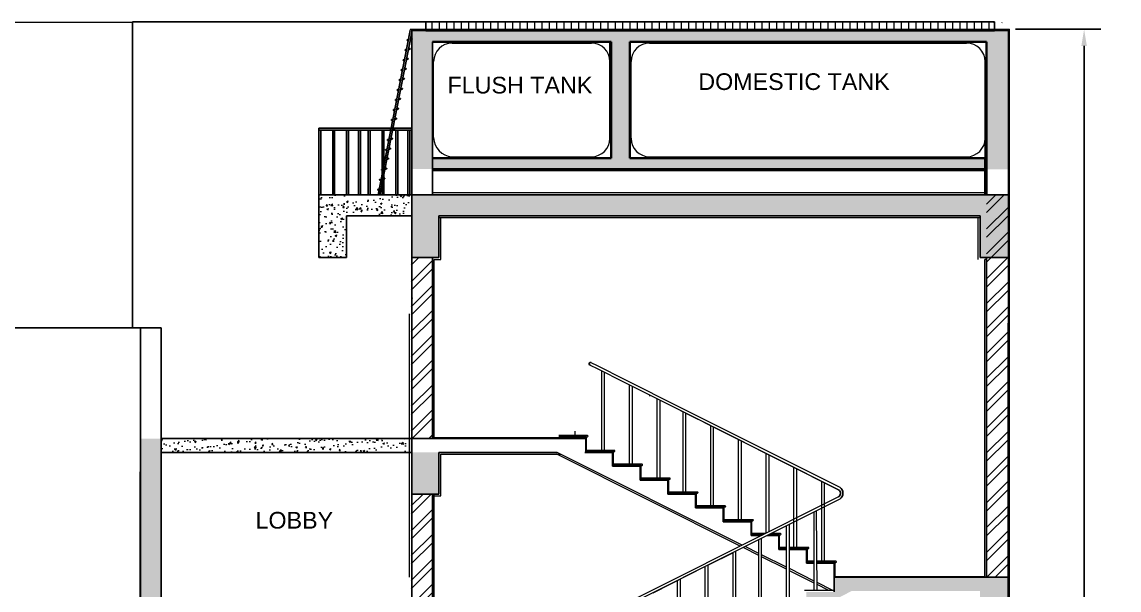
# Model space of a CAD drawing. Header units: metres. Extents: x 29392 to 32022, y 3934 to 33962.
# Drawn here: x 29748.67 to 29760.56, y 4096.76 to 4102.91 of the extents above; entities that cross this region are included whole.
import ezdxf

# ---------------------------------------------------------------- set-up
doc = ezdxf.new("R2010")
doc.units = ezdxf.units.M
doc.linetypes.add('HIDDEN2', pattern=[4.7625, 3.175, -1.5875])
for name, color, linetype, lineweight in [('HATCH', 250, 'Continuous', 13), ('Layer2', 7, 'Continuous', 5), ('NAMES', 252, 'Continuous', 15), ('PLASTER', 252, 'Continuous', 15)]:
    doc.layers.add(name, color=color, linetype=linetype, lineweight=lineweight)
doc.styles.get("Standard").update_dxf_attribs({"font": 'arial.ttf'})
doc.dimstyles.get("Standard").update_dxf_attribs({"dimtxt": 0.1, "dimasz": 0.18, "dimexe": 0.18, "dimexo": 0.0625, "dimgap": 0.09, "dimtad": 0, "dimtih": 1, "dimtoh": 1, "dimdec": 1, "dimzin": 0, "dimdsep": 46, "dimtxsty": 'Standard', "dimcen": 0.09, "dimadec": 0, "dimazin": 0, "dimtfac": 1, "dimtdec": 1, "dimtofl": 0, "dimtmove": 0, "dimatfit": 3, "dimfxl": 1, "dimtolj": 1, "dimtzin": 0, "dimarcsym": 0})

# ---------------------------------------------------------------- blocks, each defined once
blk = doc.blocks.new('*D276')
at = {"color": 0, "lineweight": -2, "transparency": 16777216}
for p, q in [((29759.433, 4102.828), (29760.357, 4102.828)), ((29760.177, 4102.648), (29760.177, 4080.645)), ((29760.177, 4057.955), (29760.177, 4079.957)), ((29759.433, 4057.775), (29760.357, 4057.775))]:
    blk.add_line(p, q, dxfattribs=at)
at = {"color": 0, "transparency": 16777216}
for points in [[(29760.147, 4102.648), (29760.207, 4102.648), (29760.177, 4102.828)], [(29760.147, 4057.955), (29760.207, 4057.955), (29760.177, 4057.775)]]:
    blk.add_solid(points, dxfattribs=at)
at = {"layer": 'Defpoints', "color": 0, "transparency": 16777216}
for p in [(29759.37, 4102.828), (29760.177, 4102.828), (29759.37, 4057.775)]:
    blk.add_point(p, dxfattribs=at)
at = {"color": 0, "transparency": 16777216, "insert": (29760.177, 4080.301), "char_height": 0.5, "attachment_point": 5}
blk.add_mtext('\\A1;45', dxfattribs=at)

msp = doc.modelspace()

# ---------------------------------------------------------------- hatches: boundary and pattern name
at = {"layer": 'HATCH', "transparency": 16777216}
h = msp.add_hatch(dxfattribs=at)
h.set_pattern_fill('ANSI32', color=256, scale=0.02)
h.set_pattern_definition([(45, (28953.65283, 3813.53923), (-0.13470384, 0.13470384), []), (45, (28953.74263, 3813.53923), (-0.13470384, 0.13470384), [])])
h.paths.add_polyline_path([(29752.89, 4095.397), (29752.89, 4097.797), (29753.12, 4097.797), (29753.12, 4097.777), (29753.12, 4095.397)])
h.paths.add_polyline_path([(29752.89, 4098.397), (29752.89, 4100.357), (29753.12, 4100.357), (29753.12, 4100.777), (29753.12, 4098.397)])
h.paths.add_polyline_path([(29759.35, 4100.357), (29759.12, 4100.357), (29759.12, 4096.897), (29759.35, 4096.897)])
h.paths.add_polyline_path([(29759.35, 4102.897), (29759.206, 4102.907), (29759.12, 4102.907), (29759.12, 4102.897)])
h.paths.add_polyline_path([(29759.12, 4100.357), (29759.35, 4100.357), (29759.35, 4101.037), (29759.12, 4101.037)])
h = msp.add_hatch(dxfattribs=at)
h.set_pattern_fill('ANSI31', color=256, scale=0.025, angle=45)
h.set_pattern_definition([(90, (28953.65283, 3805.75449), (-0.079375, 7e-18), [])])
h.paths.add_polyline_path([(29753.065, 4102.828), (29753.065, 4102.907), (29759.195, 4102.907), (29759.195, 4102.828)])
h = msp.add_hatch(dxfattribs=at)
h.set_pattern_fill('AR-CONC', color=256, scale=0.001)
h.set_pattern_definition([(50, (28953.65283, 3805.75449), (0.18218467, -0.015939086), [0.01905, -0.20955]), (355, (28953.65283, 3805.75449), (-0.03524342, 0.191056845), [0.01524, -0.167640584]), (100.451445, (28953.66801, 3805.75316), (0.146941247, 0.175117752), [0.01619001, -0.178090245]), (46.1842, (28953.65283, 3805.8053), (0.27107904, -0.04204233), [0.028575, -0.314325]), (96.635558, (28953.67542, 3805.80179), (0.23740413, 0.247426125), [0.02428502, -0.26713561]), (351.18415, (28953.65283, 3805.8053), (0.23740413, 0.24742612), [0.02285997, -0.25145973]), (21, (28953.67823, 3805.79259), (0.15161439, -0.102265198), [0.01905, -0.20955]), (326, (28953.67823, 3805.79259), (0.06180203, 0.184187966), [0.01524, -0.16764]), (71.451445, (28953.69087, 3805.78407), (0.21341642, 0.08192277), [0.01619001, -0.178089938]), (37.5, (28953.65283, 3805.75449), (0.0030886033, 0.084555039), [0, -0.165608, 0, -0.17018, 0, -0.168275]), (7.5, (28953.65283, 3805.75449), (0.0668196625, 0.100180575), [0, -0.097028, 0, -0.161798, 0, -0.064135]), (327.5, (28953.59619, 3805.75449), (0.135590595, -0.005728744), [0, -0.0635, 0, -0.19812, 0, -0.26289]), (317.5, (28953.57079, 3805.75449), (0.148129181, 0.025426491), [0, -0.08255, 0, -0.131572, 0, -0.18669])])
h.paths.add_polyline_path([(29759.35, 4101.312), (29759.12, 4101.312), (29759.12, 4101.313), (29753.12, 4101.313), (29753.12, 4101.316), (29752.89, 4101.316), (29752.89, 4102.813), (29753.048, 4102.813), (29759.206, 4102.813), (29759.35, 4102.813)])
h.paths.add_polyline_path([(29759.12, 4101.433), (29759.12, 4102.693), (29755.257, 4102.693), (29755.257, 4101.433)], flags=16)
edge = h.paths.add_edge_path(flags=0)
edge.add_line((29755.472, 4101.448), (29758.905, 4101.448))
edge.add_arc((29758.905, 4101.648), 0.2, 270, 360)
edge.add_line((29759.105, 4101.648), (29759.105, 4102.478))
edge.add_arc((29758.905, 4102.478), 0.2, 360, 450)
edge.add_line((29758.905, 4102.678), (29755.472, 4102.678))
edge.add_arc((29755.472, 4102.478), 0.2, 450, 540)
edge.add_line((29755.272, 4102.478), (29755.272, 4101.648))
edge.add_arc((29755.472, 4101.648), 0.2, 540, 630)
h.paths.add_polyline_path([(29755.057, 4101.433), (29755.057, 4102.693), (29753.12, 4102.693), (29753.12, 4101.433)], flags=16)
edge = h.paths.add_edge_path(flags=0)
edge.add_line((29753.331, 4101.448), (29754.842, 4101.448))
edge.add_arc((29754.842, 4101.648), 0.2, 270, 360)
edge.add_line((29755.042, 4101.648), (29755.042, 4102.478))
edge.add_arc((29754.842, 4102.478), 0.2, 360, 450)
edge.add_line((29754.842, 4102.678), (29753.333, 4102.678))
edge.add_arc((29753.333, 4102.478), 0.2, 450, 540)
edge.add_line((29753.133, 4102.478), (29753.133, 4101.665))
edge.add_arc((29753.346, 4101.66), 0.213, 538.5678, 625.974)
h.paths.add_polyline_path([(29754.758, 4102.113), (29753.284, 4102.113), (29753.284, 4102.361), (29754.758, 4102.361)], flags=0)
h.paths.add_polyline_path([(29756.212, 4102.375), (29758.133, 4102.375), (29758.133, 4102.127), (29756.212, 4102.127)], flags=0)
h = msp.add_hatch(dxfattribs=at)
h.set_pattern_fill('AR-CONC', color=256, scale=0.001)
h.set_pattern_definition([(50, (28953.65283, 3806.27923), (0.18218467, -0.015939086), [0.01905, -0.20955]), (355, (28953.65283, 3806.27923), (-0.03524342, 0.191056845), [0.01524, -0.167640584]), (100.451445, (28953.66801, 3806.2779), (0.146941247, 0.175117752), [0.01619001, -0.178090245]), (46.1842, (28953.65283, 3806.33003), (0.27107904, -0.04204233), [0.028575, -0.314325]), (96.635558, (28953.67542, 3806.32652), (0.23740413, 0.247426125), [0.02428502, -0.26713561]), (351.18415, (28953.65283, 3806.33003), (0.23740413, 0.24742612), [0.02285997, -0.25145973]), (21, (28953.67823, 3806.31733), (0.15161439, -0.102265198), [0.01905, -0.20955]), (326, (28953.67823, 3806.31733), (0.06180203, 0.184187966), [0.01524, -0.16764]), (71.451445, (28953.69087, 3806.3088), (0.21341642, 0.08192277), [0.01619001, -0.178089938]), (37.5, (28953.65283, 3806.27923), (0.0030886033, 0.084555039), [0, -0.165608, 0, -0.17018, 0, -0.168275]), (7.5, (28953.65283, 3806.27923), (0.0668196625, 0.100180575), [0, -0.097028, 0, -0.161798, 0, -0.064135]), (327.5, (28953.59619, 3806.27923), (0.135590595, -0.005728744), [0, -0.0635, 0, -0.19812, 0, -0.26289]), (317.5, (28953.57079, 3806.27923), (0.148129181, 0.025426491), [0, -0.08255, 0, -0.131572, 0, -0.18669])])
h.paths.add_polyline_path([(29751.89, 4101.037), (29752.87, 4101.037), (29752.87, 4100.807), (29752.19, 4100.807), (29752.19, 4100.357), (29751.89, 4100.357)])
h = msp.add_hatch(dxfattribs=at)
h.set_pattern_fill('AR-CONC', color=256, scale=0.001)
h.set_pattern_definition([(50, (28953.65283, 3806.04923), (0.18218467, -0.015939086), [0.01905, -0.20955]), (355, (28953.65283, 3806.04923), (-0.03524342, 0.191056845), [0.01524, -0.167640584]), (100.451445, (28953.66801, 3806.0479), (0.146941247, 0.175117752), [0.01619001, -0.178090245]), (46.1842, (28953.65283, 3806.10003), (0.27107904, -0.04204233), [0.028575, -0.314325]), (96.635558, (28953.67542, 3806.09652), (0.23740413, 0.247426125), [0.02428502, -0.26713561]), (351.18415, (28953.65283, 3806.10003), (0.23740413, 0.24742612), [0.02285997, -0.25145973]), (21, (28953.67823, 3806.08733), (0.15161439, -0.102265198), [0.01905, -0.20955]), (326, (28953.67823, 3806.08733), (0.06180203, 0.184187966), [0.01524, -0.16764]), (71.451445, (28953.69087, 3806.0788), (0.21341642, 0.08192277), [0.01619001, -0.178089938]), (37.5, (28953.65283, 3806.04923), (0.0030886033, 0.084555039), [0, -0.165608, 0, -0.17018, 0, -0.168275]), (7.5, (28953.65283, 3806.04923), (0.0668196625, 0.100180575), [0, -0.097028, 0, -0.161798, 0, -0.064135]), (327.5, (28953.59619, 3806.04923), (0.135590595, -0.005728744), [0, -0.0635, 0, -0.19812, 0, -0.26289]), (317.5, (28953.57079, 3806.04923), (0.148129181, 0.025426491), [0, -0.08255, 0, -0.131572, 0, -0.18669])])
h.paths.add_polyline_path([(29759.05, 4100.807), (29753.19, 4100.807), (29753.19, 4100.357), (29752.89, 4100.357), (29752.89, 4101.037), (29759.35, 4101.037), (29759.35, 4100.357), (29759.05, 4100.357)])
h.paths.add_polyline_path([(29752.88, 4098.257), (29752.88, 4098.407), (29752.89, 4098.407), (29752.89, 4098.257)])
h = msp.add_hatch(dxfattribs=at)
h.set_pattern_fill('AR-CONC', color=256, scale=0.001)
h.set_pattern_definition([(50, (27799.91952, 3402.4453), (0.182184669, -0.015939086), [0.01905, -0.20955]), (355, (27799.91952, 3402.4453), (-0.035243421, 0.191056845), [0.01524, -0.167640584]), (100.451445, (27799.9347, 3402.44397), (0.146941247, 0.175117752), [0.016190009, -0.178090245]), (46.1842, (27799.91952, 3402.4961), (0.27107904, -0.042042328), [0.028575, -0.314325]), (96.635558, (27799.9421, 3402.4926), (0.237404134, 0.247426125), [0.024285023, -0.26713561]), (351.184151, (27799.91952, 3402.4961), (0.237404134, 0.247426125), [0.022859967, -0.251459732]), (21, (27799.94492, 3402.4834), (0.151614391, -0.102265198), [0.01905, -0.20955]), (326, (27799.94492, 3402.4834), (0.061802028, 0.184187966), [0.01524, -0.16764]), (71.451445, (27799.95755, 3402.47488), (0.21341642, 0.081922769), [0.016190009, -0.178089938]), (37.5, (27799.919516, 3402.4453), (0.0030886033, 0.0845550389), [0, -0.165608, 0, -0.17018, 0, -0.168275]), (7.5, (27799.91952, 3402.4453), (0.0668196625, 0.100180575), [0, -0.097028, 0, -0.161798, 0, -0.064135]), (327.5, (27799.862874, 3402.4453), (0.1355905952, -0.005728744), [0, -0.0635, 0, -0.19812, 0, -0.26289]), (317.5, (27799.83747, 3402.4453), (0.1481291814, 0.025426491), [0, -0.08255, 0, -0.131572, 0, -0.18669])])
h.paths.add_polyline_path([(29749.951, 4058.675), (29750.181, 4058.675), (29750.181, 4055.683), (29750.185, 4055.631), (29750.18, 4055.973), (29750.18, 4055.931), (29750.19, 4055.772), (29750.19, 4055.879), (29750.19, 4098.397), (29750.19, 4098.397), (29749.958, 4098.397)])
h = msp.add_hatch(dxfattribs=at)
h.set_pattern_fill('AR-CONC', color=256, scale=0.001)
h.set_pattern_definition([(50, (27799.91952, 3378.4453), (0.182184669, -0.015939086), [0.01905, -0.20955]), (355, (27799.91952, 3378.4453), (-0.035243421, 0.191056845), [0.01524, -0.167640584]), (100.451445, (27799.9347, 3378.44397), (0.146941247, 0.175117752), [0.016190009, -0.178090245]), (46.1842, (27799.91952, 3378.4961), (0.27107904, -0.042042328), [0.028575, -0.314325]), (96.635558, (27799.9421, 3378.4926), (0.237404134, 0.247426125), [0.024285023, -0.26713561]), (351.184151, (27799.91952, 3378.4961), (0.237404134, 0.247426125), [0.022859967, -0.251459732]), (21, (27799.94492, 3378.4834), (0.151614391, -0.102265198), [0.01905, -0.20955]), (326, (27799.94492, 3378.4834), (0.061802028, 0.184187966), [0.01524, -0.16764]), (71.451445, (27799.95755, 3378.47488), (0.21341642, 0.081922769), [0.016190009, -0.178089938]), (37.5, (27799.919516, 3378.4453), (0.0030886033, 0.0845550389), [0, -0.165608, 0, -0.17018, 0, -0.168275]), (7.5, (27799.91952, 3378.4453), (0.0668196625, 0.100180575), [0, -0.097028, 0, -0.161798, 0, -0.064135]), (327.5, (27799.862874, 3378.4453), (0.1355905952, -0.005728744), [0, -0.0635, 0, -0.19812, 0, -0.26289]), (317.5, (27799.83747, 3378.4453), (0.1481291814, 0.025426491), [0, -0.08255, 0, -0.131572, 0, -0.18669])])
h.paths.add_polyline_path([(29750.19, 4098.397), (29752.88, 4098.397), (29752.88, 4098.247), (29750.19, 4098.247)])
h = msp.add_hatch(dxfattribs=at)
h.set_pattern_fill('AR-CONC', color=256, scale=0.001)
h.set_pattern_definition([(50, (28953.65283, 3825.53923), (0.18218467, -0.015939086), [0.01905, -0.20955]), (355, (28953.65283, 3825.53923), (-0.03524342, 0.191056845), [0.01524, -0.167640584]), (100.451445, (28953.66801, 3825.5379), (0.146941247, 0.175117752), [0.01619001, -0.178090245]), (46.1842, (28953.65283, 3825.59003), (0.27107904, -0.04204233), [0.028575, -0.314325]), (96.635558, (28953.67542, 3825.58652), (0.23740413, 0.247426125), [0.02428502, -0.26713561]), (351.18415, (28953.65283, 3825.59003), (0.23740413, 0.24742612), [0.02285997, -0.25145973]), (21, (28953.67823, 3825.57733), (0.15161439, -0.102265198), [0.01905, -0.20955]), (326, (28953.67823, 3825.57733), (0.06180203, 0.184187966), [0.01524, -0.16764]), (71.451445, (28953.69087, 3825.5688), (0.21341642, 0.08192277), [0.01619001, -0.178089938]), (37.5, (28953.65283, 3825.53923), (0.0030886033, 0.084555039), [0, -0.165608, 0, -0.17018, 0, -0.168275]), (7.5, (28953.65283, 3825.53923), (0.0668196625, 0.100180575), [0, -0.097028, 0, -0.161798, 0, -0.064135]), (327.5, (28953.59619, 3825.53923), (0.135590595, -0.005728744), [0, -0.0635, 0, -0.19812, 0, -0.26289]), (317.5, (28953.57079, 3825.53923), (0.148129181, 0.025426491), [0, -0.08255, 0, -0.131572, 0, -0.18669])])
h.paths.add_polyline_path([(29759.05, 4096.747), (29757.659, 4096.747), (29754.77, 4095.247), (29753.19, 4095.247), (29753.19, 4094.797), (29752.89, 4094.797), (29752.89, 4095.397), (29754.77, 4095.397), (29754.77, 4095.537), (29755.07, 4095.537), (29755.07, 4095.687), (29755.37, 4095.687), (29755.37, 4095.837), (29755.67, 4095.837), (29755.67, 4095.945), (29755.67, 4095.987), (29755.97, 4095.987), (29755.97, 4096.137), (29756.27, 4096.137), (29756.27, 4096.287), (29756.57, 4096.287), (29756.57, 4096.437), (29756.87, 4096.437), (29756.87, 4096.587), (29757.17, 4096.587), (29757.17, 4096.737), (29757.47, 4096.737), (29757.47, 4096.897), (29757.48, 4096.897), (29759.35, 4096.897), (29759.35, 4096.297), (29759.05, 4096.297)])
h.paths.add_polyline_path([(29753.19, 4098.247), (29752.9, 4098.247), (29752.896, 4098.247), (29752.896, 4098.397), (29752.89, 4098.397), (29752.89, 4097.797), (29753.19, 4097.797)])

# ---------------------------------------------------------------- linework, layer by layer
at = {"transparency": 16777216}
for p, q in [((29753.048, 4102.907), (29749.871, 4102.907)), ((29749.871, 4102.907), (29749.871, 4099.595)), ((29759.206, 4102.907), (29753.048, 4102.907)), ((29753.048, 4102.907), (29753.048, 4102.813)), ((29759.206, 4102.907), (29759.206, 4102.813)), ((29752.88, 4102.813), (29752.532, 4101.037)), ((29752.9, 4102.813), (29752.552, 4101.037)), ((29752.861, 4102.719), (29752.848, 4102.715)), ((29752.88, 4102.815), (29752.872, 4102.813)), ((29752.897, 4102.719), (29752.881, 4102.714)), ((29752.894, 4102.729), (29752.883, 4102.725)), ((29752.89, 4081.447), (29752.898, 4102.828)), ((29753.048, 4102.813), (29752.9, 4102.813)), ((29759.206, 4102.813), (29759.358, 4102.813)), ((29759.35, 4081.897), (29759.358, 4102.813)), ((29752.84, 4102.611), (29752.826, 4102.607)), ((29752.837, 4102.6), (29752.829, 4102.597)), ((29752.859, 4102.707), (29752.851, 4102.705)), ((29752.876, 4102.611), (29752.859, 4102.606)), ((29752.873, 4102.621), (29752.861, 4102.617)), ((29753.12, 4101.433), (29753.12, 4102.693)), ((29752.819, 4102.503), (29752.805, 4102.499)), ((29752.816, 4102.492), (29752.808, 4102.489)), ((29752.854, 4102.503), (29752.838, 4102.498)), ((29752.852, 4102.513), (29752.84, 4102.509)), ((29752.798, 4102.395), (29752.784, 4102.391)), ((29752.795, 4102.384), (29752.787, 4102.381)), ((29752.833, 4102.395), (29752.817, 4102.39)), ((29752.83, 4102.405), (29752.819, 4102.401)), ((29752.776, 4102.287), (29752.763, 4102.283)), ((29752.774, 4102.276), (29752.766, 4102.273)), ((29752.812, 4102.287), (29752.796, 4102.282)), ((29752.809, 4102.297), (29752.798, 4102.293)), ((29752.755, 4102.179), (29752.742, 4102.175)), ((29752.753, 4102.168), (29752.745, 4102.165)), ((29752.791, 4102.179), (29752.775, 4102.174)), ((29752.788, 4102.189), (29752.777, 4102.185)), ((29752.734, 4102.071), (29752.721, 4102.067)), ((29752.732, 4102.06), (29752.724, 4102.057)), ((29752.77, 4102.071), (29752.754, 4102.066)), ((29752.767, 4102.081), (29752.756, 4102.077)), ((29752.713, 4101.963), (29752.699, 4101.959)), ((29752.71, 4101.952), (29752.702, 4101.949)), ((29752.748, 4101.963), (29752.732, 4101.958)), ((29752.746, 4101.973), (29752.734, 4101.97)), ((29752.692, 4101.855), (29752.679, 4101.851)), ((29752.69, 4101.844), (29752.682, 4101.841)), ((29752.728, 4101.855), (29752.712, 4101.85)), ((29752.725, 4101.865), (29752.714, 4101.861)), ((29753.12, 4101.037), (29753.12, 4101.837)), ((29752.67, 4101.747), (29752.657, 4101.743)), ((29752.67, 4101.747), (29752.657, 4101.743)), ((29752.682, 4101.649), (29752.671, 4101.646)), ((29752.706, 4101.748), (29752.69, 4101.743)), ((29752.706, 4101.748), (29752.69, 4101.743)), ((29752.703, 4101.757), (29752.692, 4101.754)), ((29752.703, 4101.757), (29752.692, 4101.754)), ((29752.628, 4101.531), (29752.615, 4101.527)), ((29752.649, 4101.639), (29752.636, 4101.635)), ((29752.647, 4101.628), (29752.639, 4101.626)), ((29752.664, 4101.532), (29752.648, 4101.527)), ((29752.661, 4101.541), (29752.65, 4101.538)), ((29752.685, 4101.64), (29752.669, 4101.635)), ((29752.607, 4101.423), (29752.593, 4101.419)), ((29752.604, 4101.412), (29752.596, 4101.41)), ((29752.626, 4101.52), (29752.618, 4101.518)), ((29752.642, 4101.424), (29752.626, 4101.419)), ((29752.64, 4101.433), (29752.628, 4101.43)), ((29752.586, 4101.315), (29752.573, 4101.311)), ((29752.584, 4101.304), (29752.576, 4101.302)), ((29752.622, 4101.316), (29752.605, 4101.311)), ((29752.619, 4101.325), (29752.608, 4101.322)), ((29752.564, 4101.207), (29752.551, 4101.203)), ((29752.562, 4101.196), (29752.554, 4101.194)), ((29752.6, 4101.208), (29752.584, 4101.203)), ((29752.597, 4101.217), (29752.586, 4101.214)), ((29752.544, 4101.099), (29752.53, 4101.095)), ((29752.542, 4101.088), (29752.533, 4101.086)), ((29752.58, 4101.1), (29752.563, 4101.095)), ((29752.577, 4101.109), (29752.565, 4101.106)), ((29752.89, 4101.037), (29751.89, 4101.037)), ((29751.89, 4101.037), (29751.89, 4100.357)), ((29759.35, 4101.037), (29752.89, 4101.037)), ((29752.19, 4100.357), (29752.19, 4100.807)), ((29752.19, 4100.807), (29752.89, 4100.807)), ((29759.05, 4100.807), (29753.19, 4100.807)), ((29753.19, 4100.357), (29753.19, 4100.807)), ((29759.05, 4100.357), (29759.05, 4100.807)), ((29751.89, 4100.357), (29752.19, 4100.357)), ((29752.89, 4100.357), (29753.19, 4100.357)), ((29753.12, 4098.397), (29753.12, 4100.357)), ((29759.35, 4100.357), (29759.05, 4100.357)), ((29759.12, 4096.897), (29759.12, 4100.357)), ((29752.9, 4099.912), (29752.9, 4099.922)), ((29743.766, 4099.596), (29750.183, 4099.595)), ((29749.957, 4099.595), (29749.95, 4057.775)), ((29749.958, 4099.595), (29749.951, 4058.675)), ((29750.183, 4099.595), (29750.181, 4057.557)), ((29752.9, 4098.397), (29750.19, 4098.397)), ((29754.77, 4098.397), (29752.89, 4098.397)), ((29754.78, 4098.407), (29754.48, 4098.407)), ((29754.78, 4098.257), (29754.78, 4098.407)), ((29752.9, 4098.247), (29750.19, 4098.247)), ((29754.471, 4098.247), (29753.19, 4098.247)), ((29753.19, 4097.797), (29753.19, 4098.247)), ((29755.07, 4098.247), (29754.77, 4098.247)), ((29755.07, 4098.097), (29755.07, 4098.247)), ((29755.37, 4098.097), (29755.07, 4098.097)), ((29755.37, 4097.947), (29755.37, 4098.097)), ((29755.67, 4097.947), (29755.37, 4097.947)), ((29755.67, 4097.797), (29755.67, 4097.947)), ((29752.89, 4097.797), (29753.19, 4097.797)), ((29753.12, 4095.397), (29753.12, 4097.797)), ((29755.97, 4097.797), (29755.67, 4097.797)), ((29755.97, 4097.647), (29755.97, 4097.797)), ((29756.27, 4097.647), (29755.97, 4097.647)), ((29756.27, 4097.497), (29756.27, 4097.647)), ((29756.57, 4097.497), (29756.27, 4097.497)), ((29756.57, 4097.347), (29756.57, 4097.497)), ((29756.678, 4097.347), (29756.57, 4097.347)), ((29756.87, 4097.347), (29756.745, 4097.347)), ((29756.87, 4097.197), (29756.87, 4097.347)), ((29756.955, 4097.197), (29756.87, 4097.197)), ((29757.17, 4097.197), (29756.985, 4097.197)), ((29757.17, 4097.047), (29757.17, 4097.197)), ((29757.255, 4097.047), (29757.17, 4097.047)), ((29757.47, 4097.047), (29757.283, 4097.047)), ((29757.47, 4096.897), (29757.47, 4097.047)), ((29757.47, 4096.897), (29759.35, 4096.897)), ((29757.47, 4096.737), (29757.47, 4096.897))]:
    msp.add_line(p, q, dxfattribs=at)
at = {"color": 251, "linetype": 'Continuous', "lineweight": 20, "ltscale": 5, "transparency": 16777216}
for p, q in [((29753.048, 4102.813), (29759.206, 4102.813)), ((29755.042, 4101.648), (29755.042, 4102.693)), ((29755.057, 4101.433), (29755.057, 4102.693)), ((29755.257, 4101.433), (29755.257, 4102.693)), ((29759.12, 4102.693), (29755.257, 4102.693)), ((29753.133, 4101.655), (29753.133, 4102.478)), ((29755.272, 4101.648), (29755.272, 4102.478)), ((29759.105, 4101.648), (29759.105, 4102.478)), ((29759.12, 4101.167), (29759.12, 4101.837)), ((29759.12, 4101.433), (29759.12, 4101.458))]:
    msp.add_line(p, q, dxfattribs=at)
at = {"linetype": 'ByBlock', "lineweight": 35, "transparency": 16777216}
for p, q in [((29759.206, 4102.813), (29753.048, 4102.813)), ((29755.057, 4102.693), (29753.122, 4102.693)), ((29755.057, 4102.693), (29755.057, 4101.433)), ((29759.12, 4102.693), (29755.257, 4102.693)), ((29755.257, 4101.433), (29755.257, 4102.693)), ((29759.12, 4101.433), (29759.12, 4102.693)), ((29759.12, 4101.037), (29759.12, 4101.837)), ((29755.057, 4101.433), (29753.12, 4101.433)), ((29759.12, 4101.433), (29755.257, 4101.433)), ((29759.12, 4101.313), (29753.12, 4101.313))]:
    msp.add_line(p, q, dxfattribs=at)
at = {"linetype": 'Continuous', "lineweight": 20, "ltscale": 2, "transparency": 16777216}
for p, q in [((29753.135, 4102.693), (29755.057, 4102.693)), ((29753.131, 4101.433), (29755.057, 4101.433)), ((29755.257, 4101.433), (29759.12, 4101.433)), ((29753.131, 4101.313), (29759.12, 4101.313))]:
    msp.add_line(p, q, dxfattribs=at)
at = {"color": 18, "linetype": 'Continuous', "lineweight": 25, "ltscale": 50, "true_color": 0x030303, "transparency": 16777216}
for p, q in [((29752.89, 4101.757), (29751.89, 4101.757)), ((29751.89, 4101.037), (29751.89, 4101.757)), ((29751.89, 4101.737), (29752.89, 4101.737)), ((29751.911, 4101.737), (29751.911, 4101.037)), ((29752.04, 4101.037), (29752.04, 4101.737)), ((29752.061, 4101.737), (29752.061, 4101.037)), ((29752.19, 4101.037), (29752.19, 4101.737)), ((29752.211, 4101.737), (29752.211, 4101.037)), ((29752.321, 4101.037), (29752.321, 4101.737)), ((29752.321, 4101.037), (29752.321, 4101.737)), ((29752.341, 4101.737), (29752.341, 4101.037)), ((29752.341, 4101.737), (29752.341, 4101.037)), ((29752.425, 4101.037), (29752.425, 4101.737)), ((29752.445, 4101.737), (29752.445, 4101.037)), ((29752.575, 4101.037), (29752.575, 4101.737)), ((29752.595, 4101.737), (29752.595, 4101.037)), ((29752.725, 4101.037), (29752.725, 4101.737)), ((29752.745, 4101.737), (29752.745, 4101.037)), ((29752.855, 4101.037), (29752.855, 4101.737)), ((29752.855, 4101.037), (29752.855, 4101.737)), ((29752.876, 4101.737), (29752.876, 4101.037)), ((29752.876, 4101.737), (29752.876, 4101.037))]:
    msp.add_line(p, q, dxfattribs=at)
at = {"color": 18, "linetype": 'Continuous', "lineweight": 20, "ltscale": 50, "true_color": 0x000000, "transparency": 16777216}
for p, q in [((29758.203, 4101.434), (29758.203, 4101.436)), ((29758.203, 4101.433), (29758.203, 4101.434)), ((29758.438, 4101.436), (29758.438, 4101.438)), ((29758.438, 4101.434), (29758.438, 4101.436)), ((29758.438, 4101.433), (29758.438, 4101.434))]:
    msp.add_line(p, q, dxfattribs=at)
at = {"transparency": 16777216}
for centre, radius, start, end in [((29752.849, 4102.71), 0.005, 106.8322, 286.8322), ((29752.895, 4102.724), 0.005, 286.8322, 106.8322), ((29752.828, 4102.602), 0.005, 106.8322, 286.8322), ((29752.874, 4102.616), 0.005, 286.8322, 106.8322), ((29752.807, 4102.494), 0.005, 106.8322, 286.8322), ((29752.853, 4102.508), 0.005, 286.8322, 106.8322), ((29752.786, 4102.386), 0.005, 106.8322, 286.8322), ((29752.832, 4102.4), 0.005, 286.8322, 106.8322), ((29752.765, 4102.278), 0.005, 106.8322, 286.8322), ((29752.811, 4102.292), 0.005, 286.8322, 106.8322), ((29752.743, 4102.17), 0.005, 106.8322, 286.8322), ((29752.79, 4102.184), 0.005, 286.8322, 106.8322), ((29752.723, 4102.062), 0.005, 106.8322, 286.8322), ((29752.769, 4102.076), 0.005, 286.8322, 106.8322), ((29752.701, 4101.954), 0.005, 106.8322, 286.8322), ((29752.747, 4101.968), 0.005, 286.8322, 106.8322), ((29752.68, 4101.846), 0.005, 106.8322, 286.8322), ((29752.727, 4101.86), 0.005, 286.8322, 106.8322), ((29752.683, 4101.644), 0.005, 286.8322, 106.8322), ((29752.705, 4101.752), 0.005, 286.8322, 106.8322), ((29752.705, 4101.752), 0.005, 286.8322, 106.8322), ((29752.616, 4101.522), 0.005, 106.8322, 286.8322), ((29752.637, 4101.63), 0.005, 106.8322, 286.8322), ((29752.662, 4101.536), 0.005, 286.8322, 106.8322), ((29752.595, 4101.415), 0.005, 106.8322, 286.8322), ((29752.641, 4101.428), 0.005, 286.8322, 106.8322), ((29752.574, 4101.306), 0.005, 106.8322, 286.8322), ((29752.62, 4101.32), 0.005, 286.8322, 106.8322), ((29752.552, 4101.199), 0.005, 106.8322, 286.8322), ((29752.599, 4101.213), 0.005, 286.8322, 106.8322), ((29752.532, 4101.091), 0.005, 106.8322, 286.8322), ((29752.578, 4101.105), 0.005, 286.8322, 106.8322), ((29754.831, 4099.208), 0.0157, 67.7397, 270), ((29757.495, 4097.806), 0.0442, 300.4225, 59.7473), ((29757.487, 4097.806), 0.0783, 304.9747, 55.0253)]:
    msp.add_arc(centre, radius, start, end, dxfattribs=at)
at = {"color": 18, "linetype": 'Continuous', "lineweight": 20, "ltscale": 2, "true_color": 0x000000, "transparency": 16777216}
for centre, radius, start, end in [((29753.333, 4102.478), 0.2, 90, 180), ((29754.842, 4102.478), 0.2, 0, 90), ((29758.905, 4102.478), 0.2, 0, 90), ((29753.346, 4101.66), 0.213, 181.4322, 265.974), ((29754.842, 4101.648), 0.2, 270, 0), ((29755.472, 4101.648), 0.2, 180, 270)]:
    msp.add_arc(centre, radius, start, end, dxfattribs=at)
at = {"color": 18, "linetype": 'Continuous', "lineweight": 20, "ltscale": 5, "true_color": 0x000000, "transparency": 16777216}
for centre, start, end in [((29755.472, 4102.478), 90, 180), ((29758.905, 4101.648), 270, 0)]:
    msp.add_arc(centre, 0.2, start, end, dxfattribs=at)
at = {"layer": 'Layer2', "transparency": 16777216}
for p, q in [((29756.475, 4097.245), (29754.471, 4098.247)), ((29756.655, 4097.155), (29756.508, 4097.228)), ((29756.955, 4097.005), (29756.685, 4097.14)), ((29757.255, 4096.855), (29756.985, 4096.99)), ((29757.449, 4096.758), (29757.285, 4096.84))]:
    msp.add_line(p, q, dxfattribs=at)
at = {"layer": 'NAMES', "color": 7, "linetype": 'HIDDEN2', "lineweight": 20, "ltscale": 25, "transparency": 16777216}
msp.add_line((29749.871, 4102.9), (29736.794, 4102.9), dxfattribs=at)
at = {"layer": 'PLASTER', "transparency": 16777216}
for p, q in [((29752.88, 4102.828), (29759.37, 4102.828)), ((29759.37, 4081.897), (29759.37, 4102.828)), ((29753.333, 4102.678), (29754.842, 4102.678)), ((29755.472, 4102.678), (29758.905, 4102.678)), ((29759.1, 4101.037), (29759.105, 4101.822)), ((29753.331, 4101.448), (29754.842, 4101.448)), ((29755.472, 4101.448), (29758.905, 4101.448)), ((29753.12, 4101.298), (29759.12, 4101.298)), ((29759.1, 4101.057), (29753.12, 4101.057)), ((29759.05, 4100.787), (29753.19, 4100.787)), ((29753.21, 4100.336), (29753.21, 4100.786)), ((29759.03, 4100.336), (29759.03, 4100.786)), ((29753.14, 4100.336), (29753.21, 4100.336)), ((29753.14, 4098.397), (29753.14, 4100.336)), ((29759.11, 4100.336), (29759.1, 4100.336)), ((29759.1, 4096.897), (29759.1, 4100.336)), ((29759.37, 4081.897), (29759.37, 4100.357)), ((29752.87, 4096.897), (29752.87, 4099.747)), ((29752.87, 4096.897), (29752.87, 4099.747)), ((29754.78, 4098.407), (29753.14, 4098.407)), ((29754.8, 4098.429), (29754.49, 4098.429)), ((29754.79, 4098.417), (29754.49, 4098.417)), ((29754.49, 4098.417), (29754.8, 4098.417)), ((29754.79, 4098.267), (29754.79, 4098.417)), ((29753.21, 4097.777), (29753.21, 4098.227)), ((29753.21, 4098.227), (29754.511, 4098.227)), ((29756.452, 4097.234), (29754.467, 4098.227)), ((29755.09, 4098.269), (29754.78, 4098.269)), ((29755.08, 4098.257), (29754.78, 4098.257)), ((29754.78, 4098.257), (29755.09, 4098.257)), ((29755.08, 4098.107), (29755.08, 4098.257)), ((29755.39, 4098.119), (29755.08, 4098.119)), ((29755.38, 4098.107), (29755.08, 4098.107)), ((29755.08, 4098.107), (29755.39, 4098.107)), ((29755.38, 4097.957), (29755.38, 4098.107)), ((29755.69, 4097.969), (29755.38, 4097.969)), ((29755.68, 4097.957), (29755.38, 4097.957)), ((29755.38, 4097.957), (29755.69, 4097.957)), ((29755.68, 4097.807), (29755.68, 4097.957)), ((29753.12, 4097.797), (29753.12, 4097.777)), ((29753.14, 4095.397), (29753.14, 4097.797)), ((29753.14, 4097.777), (29753.21, 4097.777)), ((29755.99, 4097.819), (29755.68, 4097.819)), ((29755.98, 4097.807), (29755.68, 4097.807)), ((29755.68, 4097.807), (29755.99, 4097.807)), ((29755.98, 4097.657), (29755.98, 4097.807)), ((29756.29, 4097.669), (29755.98, 4097.669)), ((29756.28, 4097.657), (29755.98, 4097.657)), ((29755.98, 4097.657), (29756.29, 4097.657)), ((29756.28, 4097.507), (29756.28, 4097.657)), ((29756.59, 4097.519), (29756.28, 4097.519)), ((29756.58, 4097.507), (29756.28, 4097.507)), ((29756.28, 4097.507), (29756.59, 4097.507)), ((29756.58, 4097.357), (29756.58, 4097.507)), ((29756.722, 4097.369), (29756.58, 4097.369)), ((29756.89, 4097.369), (29756.789, 4097.369)), ((29756.698, 4097.357), (29756.58, 4097.357)), ((29756.58, 4097.357), (29756.698, 4097.357)), ((29756.88, 4097.357), (29756.765, 4097.357)), ((29756.765, 4097.357), (29756.89, 4097.357)), ((29756.88, 4097.207), (29756.88, 4097.357)), ((29756.655, 4097.133), (29756.486, 4097.217)), ((29756.955, 4097.219), (29756.88, 4097.219)), ((29756.955, 4097.207), (29756.88, 4097.207)), ((29756.88, 4097.207), (29756.955, 4097.207)), ((29757.19, 4097.219), (29756.985, 4097.219)), ((29757.18, 4097.207), (29756.985, 4097.207)), ((29756.985, 4097.207), (29757.19, 4097.207)), ((29757.18, 4097.057), (29757.18, 4097.207)), ((29756.955, 4096.982), (29756.685, 4097.118)), ((29757.255, 4097.069), (29757.18, 4097.069)), ((29757.255, 4097.057), (29757.18, 4097.057)), ((29757.18, 4097.057), (29757.255, 4097.057)), ((29757.49, 4097.069), (29757.283, 4097.069)), ((29757.48, 4097.057), (29757.283, 4097.057)), ((29757.283, 4097.057), (29757.49, 4097.057)), ((29757.48, 4096.897), (29757.48, 4097.057)), ((29757.255, 4096.832), (29756.985, 4096.967)), ((29757.47, 4096.906), (29759.1, 4096.906)), ((29757.405, 4096.758), (29757.285, 4096.818)), ((29757.15, 4096.758), (29757.47, 4096.758))]:
    msp.add_line(p, q, dxfattribs=at)
at = {"layer": 'PLASTER', "color": 18, "linetype": 'Continuous', "lineweight": 20, "ltscale": 5, "true_color": 0x000000, "transparency": 16777216}
for p, q in [((29754.828, 4099.192), (29754.905, 4099.155)), ((29754.837, 4099.222), (29754.905, 4099.188)), ((29754.905, 4099.188), (29755.205, 4099.038)), ((29754.905, 4099.155), (29755.205, 4099.004)), ((29754.955, 4098.316), (29754.955, 4099.129)), ((29754.985, 4098.331), (29754.985, 4099.115)), ((29755.205, 4099.038), (29755.8, 4098.739)), ((29755.205, 4099.004), (29755.767, 4098.723)), ((29755.255, 4098.466), (29755.255, 4098.979)), ((29755.285, 4098.481), (29755.285, 4098.964)), ((29755.475, 4098.858), (29755.475, 4098.869)), ((29755.555, 4097.969), (29755.555, 4098.829)), ((29755.585, 4097.969), (29755.585, 4098.814)), ((29755.767, 4098.723), (29755.835, 4098.688)), ((29755.767, 4098.723), (29757.517, 4097.844)), ((29755.8, 4098.739), (29757.532, 4097.871)), ((29755.835, 4097.819), (29755.835, 4098.688)), ((29755.865, 4098.673), (29756.135, 4098.538)), ((29755.865, 4097.819), (29755.865, 4098.673)), ((29754.665, 4098.429), (29754.665, 4098.476)), ((29755.255, 4098.119), (29755.255, 4098.466)), ((29755.285, 4098.119), (29755.285, 4098.481)), ((29756.135, 4097.669), (29756.135, 4098.538)), ((29756.165, 4098.523), (29757.508, 4097.849)), ((29756.165, 4097.669), (29756.165, 4098.523)), ((29754.955, 4098.269), (29754.955, 4098.316)), ((29754.985, 4098.269), (29754.985, 4098.331)), ((29756.435, 4097.519), (29756.435, 4098.387)), ((29756.465, 4097.519), (29756.465, 4098.372)), ((29756.735, 4097.376), (29756.735, 4098.237)), ((29756.765, 4097.391), (29756.765, 4098.222)), ((29757.035, 4097.219), (29757.035, 4098.086)), ((29757.065, 4097.219), (29757.065, 4098.071)), ((29757.335, 4097.069), (29757.335, 4097.936)), ((29757.365, 4097.069), (29757.365, 4097.921)), ((29757.517, 4097.768), (29756.452, 4097.234)), ((29757.532, 4097.742), (29756.486, 4097.217)), ((29757.255, 4096.758), (29757.255, 4097.603)), ((29757.285, 4096.758), (29757.279, 4097.615)), ((29756.955, 4096.982), (29756.955, 4097.453)), ((29756.985, 4096.967), (29756.985, 4097.468)), ((29756.655, 4096.458), (29756.655, 4097.302)), ((29756.685, 4096.458), (29756.685, 4097.317)), ((29756.452, 4097.234), (29754.787, 4096.398)), ((29756.486, 4097.217), (29755.175, 4096.56)), ((29756.375, 4097.162), (29756.105, 4097.026)), ((29756.375, 4096.308), (29756.375, 4097.162)), ((29756.486, 4097.217), (29756.405, 4097.177)), ((29756.405, 4096.308), (29756.405, 4097.177)), ((29756.075, 4097.011), (29755.505, 4096.725)), ((29756.075, 4096.158), (29756.075, 4097.011)), ((29756.105, 4096.158), (29756.105, 4097.026)), ((29756.955, 4096.608), (29756.955, 4096.982)), ((29756.985, 4096.608), (29756.985, 4096.967)), ((29755.775, 4096.008), (29755.775, 4096.861)), ((29755.805, 4096.008), (29755.805, 4096.876))]:
    msp.add_line(p, q, dxfattribs=at)
at = {"layer": 'PLASTER', "transparency": 16777216}
for centre in [(29754.8, 4098.423), (29755.09, 4098.263), (29755.39, 4098.113), (29755.69, 4097.963), (29755.99, 4097.813), (29756.29, 4097.663), (29756.59, 4097.513), (29756.89, 4097.363), (29757.19, 4097.213), (29757.49, 4097.063)]:
    msp.add_arc(centre, 0.006, 270, 90, dxfattribs=at)

# ---------------------------------------------------------------- texts
at = {"transparency": 16777216}
for s, height, p in [('FLUSH TANK', 0.1805, (29753.283, 4102.133)), ('DOMESTIC TANK', 0.18045, (29755.999, 4102.171)), ('LOBBY', 0.1805, (29751.204, 4097.423))]:
    msp.add_text(s, height=height, dxfattribs=at).set_placement(p)

# ---------------------------------------------------------------- dimensions: what is measured, and where the dimension line sits
at = {"color": 251, "true_color": 0x636466}
dim = msp.add_linear_dim(base=(29760.177, 4102.828), p1=(29759.37, 4057.775), p2=(29759.37, 4102.828), angle=90, text='45', dimstyle='Standard', override={"dimtxt": 0.5}, dxfattribs=at)
dim.commit()
dim.dimension.update_dxf_attribs({"geometry": '*D276', "text_midpoint": (29760.177, 4080.301), "dimtype": 161})

doc.saveas('drawing.dxf')
